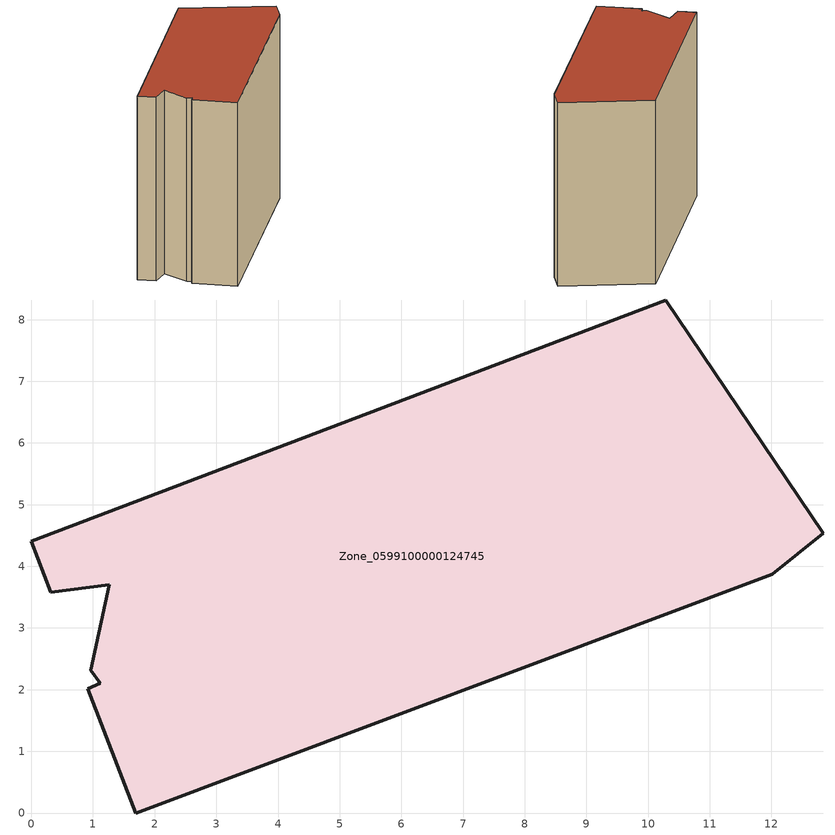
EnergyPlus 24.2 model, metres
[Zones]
Zone_0599100000124745
 floor ground (C_G): 1.12,2.1 0.96,2.31 1.26,3.7 0.32,3.58 0,4.41 10.29,8.32 12.84,4.54 12.01,3.87 1.69,0 0.92,2.02 z0
 wall outside (C_F): 1.69,0 12.01,3.87 12.84,4.54 10.29,8.32 0,4.41 0.32,3.58 1.26,3.7 0.96,2.31 1.12,2.1 0.92,2.02 1.69,0 z0:9.2
 roof outside (C_R): 0.96,2.31 1.12,2.1 0.92,2.02 1.69,0 12.01,3.87 12.84,4.54 10.29,8.32 0,4.41 0.32,3.58 1.26,3.7 z9.2
[BUILDING]
Pand.0599100000124745: North Axis=0; Terrain=City; Loads Convergence Tolerance Value=0.04; Temperature Convergence Tolerance Value=0.4; Solar Distribution=FullExterior; Maximum Number of Warmup Days=25; Minimum Number of Warmup Days=1
[Site:Location]
Rotterdam.The.Hague.AP_ZH_NLD Design_Conditions: Latitude=51.96; Longitude=4.45; Time Zone=1; Elevation=-4.5
[SITE:GROUNDTEMPERATURE:BUILDINGSURFACE]
18, 18, 18, 18, 18, 18, 18, 18, 18, 18, 18, 18
[MATERIAL] Thermal Absorptance=0.9; Solar Absorptance=0.7; Visible Absorptance=0.7
Name | Roughness | Thickness | Conductivity | Density | Specific Heat
G.TI.1946 | MediumSmooth | 0.15 | 1 | 540 | 1210
F.TI.1946 | Rough | 0.3 | 0.857143 | 1920 | 840
R.TI.1946 | MediumRough | 0.2 | 0.1 | 1500 | 1000
[CONSTRUCTION]
C_G: G.TI.1946
C_F: F.TI.1946
C_R: R.TI.1946
[ZONE]
Zone_0599100000124745: Type=1; Multiplier=1; Ceiling Height=Autocalculate; Volume=Autocalculate; Floor Area=autocalculate; Part of Total Floor Area=Yes
[ZONEINFILTRATION:DESIGNFLOWRATE]
Infil_Zone_0599100000124745: Zone or ZoneList or Space or SpaceList=Zone_0599100000124745; Schedule=AlwaysOn; Design Flow Rate Calculation Method=Flow/Area; Flow Rate per Floor Area=0.003; Constant Term Coefficient=1; Temperature Term Coefficient=0; Velocity Term Coefficient=0; Velocity Squared Term Coefficient=0
[HVACTEMPLATE:ZONE:IDEALLOADSAIRSYSTEM]
Zone_0599100000124745: Maximum Heating Supply Air Temperature=50; Minimum Cooling Supply Air Temperature=13; Maximum Heating Supply Air Humidity Ratio=0.0156; Minimum Cooling Supply Air Humidity Ratio=0.0077; Heating Limit=NoLimit; Cooling Limit=NoLimit; Dehumidification Control Type=ConstantSensibleHeatRatio; Cooling Sensible Heat Ratio=0.7; Dehumidification Setpoint=60; Humidification Control Type=None; Humidification Setpoint=30; Outdoor Air Method=None; Outdoor Air Flow Rate per Person=0.00944; Outdoor Air Flow Rate per Zone Floor Area=0; Outdoor Air Flow Rate per Zone=0; Demand Controlled Ventilation Type=None; Outdoor Air Economizer Type=NoEconomizer; Heat Recovery Type=None; Sensible Heat Recovery Effectiveness=0.7; Latent Heat Recovery Effectiveness=0.65
[ZONECONTROL:THERMOSTAT]
ThermostatControl_Zone_0599100000124745: Zone or ZoneList=Zone_0599100000124745; Control Type Schedule=DualSetpointControlType; Control 1=Thermostat_Zone_0599100000124745; Temperature Difference Between Cutout And Setpoint=0
[THERMOSTATSETPOINT:DUALSETPOINT]
Thermostat_Zone_0599100000124745: Heating Setpoint Temperature Schedule=HeatingSetpoint_Zone_0599100000124745; Cooling Setpoint Temperature Schedule=CoolingSetpoint_Zone_0599100000124745
[SCHEDULE:COMPACT]
HeatingSetpoint_Zone_0599100000124745: Through: 12/31, For: AllDays, Until: 24:00, 21
CoolingSetpoint_Zone_0599100000124745: Through: 12/31, For: AllDays, Until: 24:00, 24
DualSetpointControlType: Through: 12/31, For: AllDays, Until: 24:00, 4
AlwaysOn: Through: 12/31, For: AllDays, Until: 24:00, 1
